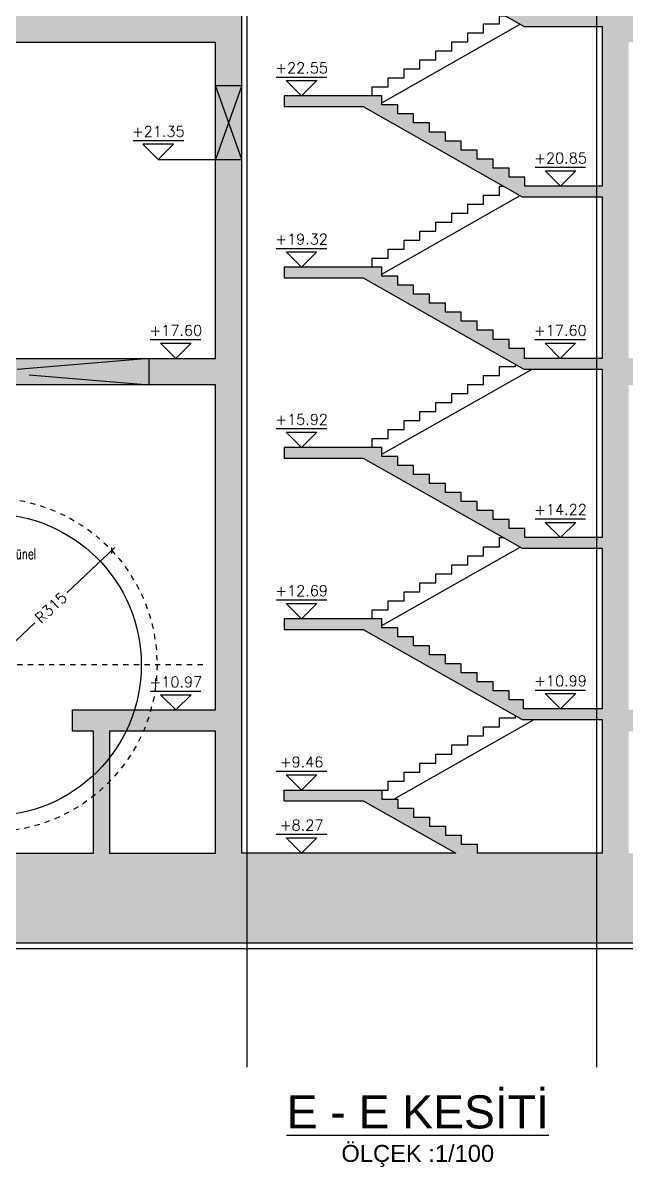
# Model space of a CAD drawing. Header units: millimetres. Extents: x 400382 to 401276, y 4543898 to 4544126.
# Drawn here: x 400996.93 to 401008.32, y 4543968.62 to 4543990.2 of the extents above; entities that cross this region are included whole.
import ezdxf
from ezdxf.enums import TextEntityAlignment as Align

# ---------------------------------------------------------------- set-up
doc = ezdxf.new("R2010")
doc.units = ezdxf.units.MM
for name, pattern in [('AKS', [3, 2.5, -0.25, 0, -0.25]), ('CIZGI', [0.4, 0.25, -0.15]), ('CONTINU', [0]), ('HIDDEN', [0.375, 0.25, -0.125])]:
    doc.linetypes.add(name, pattern=pattern)
for name, color, linetype in [('aks prota', 2, 'AKS'), ('görünüş prota', 4, 'Continuous'), ('kesit prota', 1, 'Continuous'), ('kesit tarama prota', 252, 'Continuous'), ('kot prota', 4, 'Continuous'), ('lkolon prota', 4, 'Continuous'), ('merdiven prota', 2, 'Continuous'), ('not prota', 2, 'Continuous'), ('PRT-CST-rc_level', 6, 'Continuous'), ('PRT-CST-rc_levermark', 4, 'Continuous'), ('st_s_ölçü', 4, 'Continuous'), ('t35 prota', 3, 'Continuous'), ('tplan prota', 7, 'Continuous')]:
    doc.layers.add(name, color=color, linetype=linetype)
doc.styles.add('Arial', font='Arial.ttf')
doc.styles.add('OLCU', font='romanstw.shx')
doc.styles.get("Standard").update_dxf_attribs({"font": 'Arial.ttf'})
doc.styles.add('TEXT250', font='romanstw.shx', dxfattribs={"width": 0.8, "height": 25})
doc.dimstyles.new('1-100', dxfattribs={"dimscale": 0.5, "dimtxt": 2, "dimasz": 7.5, "dimexe": 3, "dimexo": 5, "dimgap": 5, "dimtad": 3, "dimdec": 1, "dimlfac": 2, "dimzin": 9, "dimdsep": 46, "dimtxsty": 'Standard', "dimblk": 'OBLIQUE', "dimcen": 0.09, "dimclrd": 3, "dimclre": 3, "dimclrt": 1, "dimadec": 3, "dimazin": 0, "dimtfac": 1, "dimtdec": 1, "dimtofl": 0, "dimtmove": 0, "dimatfit": 3, "dimfxl": 4, "dimtolj": 1, "dimtzin": 0, "dimarcsym": 0})

# ---------------------------------------------------------------- blocks, each defined once
blk = doc.blocks.new('_Oblique')
at = {"layer": 'st_s_ölçü', "lineweight": -2}
blk.add_line((-0.5, -0.5), (0.5, 0.5), dxfattribs=at)
blk = doc.blocks.new('*D49')
at = {"layer": 'Defpoints', "color": 0, "transparency": 16777216}
for p in [(-455.8, 109.6), (-265.8, -102.9)]:
    blk.add_point(p, dxfattribs=at)
at = {"layer": 'st_s_ölçü', "color": 4, "lineweight": -2, "transparency": 16777216}
for p, q in [((-461.1, 115.6), (-389.9, 36)), ((-260.5, -108.8), (-331.6, -29.2))]:
    blk.add_line(p, q, dxfattribs=at)
at = {"layer": 'st_s_ölçü', "color": 4, "lineweight": -2, "transparency": 16777216, "xscale": 8, "yscale": 8, "zscale": 8, "rotation": 131.8058995973175}
blk.add_blockref('_Oblique', (-455.8, 109.6), dxfattribs=at)
at = {"layer": 'st_s_ölçü', "color": 3, "transparency": 16777216, "insert": (-360.8, 3.4), "char_height": 20, "attachment_point": 5, "rotation": 311.8059, "style": 'OLCU'}
blk.add_mtext('\\A1;R285', dxfattribs=at)
blk = doc.blocks.new('*D50')
at = {"layer": 'Defpoints', "color": 0, "transparency": 16777216}
for p in [(-36.3, 113), (-265.8, -102.9)]:
    blk.add_point(p, dxfattribs=at)
at = {"layer": 'st_s_ölçü', "color": 4, "lineweight": -2, "transparency": 16777216}
for p, q in [((-30.5, 118.4), (-120.6, 33.7)), ((-271.6, -108.3), (-181.5, -23.6))]:
    blk.add_line(p, q, dxfattribs=at)
at = {"layer": 'st_s_ölçü', "color": 4, "lineweight": -2, "transparency": 16777216, "xscale": 8, "yscale": 8, "zscale": 8, "rotation": 43.24583088137385}
blk.add_blockref('_Oblique', (-36.3, 113), dxfattribs=at)
at = {"layer": 'st_s_ölçü', "color": 3, "transparency": 16777216, "insert": (-151.1, 5.1), "char_height": 20, "attachment_point": 5, "rotation": 43.2458, "style": 'OLCU'}
blk.add_mtext('\\A1;R315', dxfattribs=at)
blk = doc.blocks.new('*D51')
at = {"layer": 'Defpoints', "color": 0, "transparency": 16777216}
for p in [(-265.8, -102.9), (-421, -394.1)]:
    blk.add_point(p, dxfattribs=at)
at = {"layer": 'lkolon prota', "color": 4, "lineweight": -2, "transparency": 16777216}
for p, q in [((-262, -95.8), (-322.9, -209.9)), ((-424.8, -401.1), (-364, -287))]:
    blk.add_line(p, q, dxfattribs=at)
at = {"layer": 'lkolon prota', "color": 4, "lineweight": -2, "transparency": 16777216, "xscale": 8, "yscale": 8, "zscale": 8, "rotation": 241.9351701811658}
blk.add_blockref('_Oblique', (-421, -394.1), dxfattribs=at)
at = {"layer": 'lkolon prota', "color": 3, "transparency": 16777216, "insert": (-343.4, -248.5), "char_height": 20, "attachment_point": 5, "rotation": 61.9352, "style": 'OLCU'}
blk.add_mtext('\\A1;R330', dxfattribs=at)
blk = doc.blocks.new('KOTK5')
at = {"layer": 'PRT-CST-rc_levermark'}
blk.add_line((216.7, 160), (-213.3, 160), dxfattribs=at)
blk.add_lwpolyline([(130, 130), (-130, 130), (0, 0)], close=True, dxfattribs=at)
at = {"layer": 'PRT-CST-rc_level', "style": 'OLCU'}
blk.add_attdef('000.00', text='', height=90, dxfattribs=at).set_placement((0, 193.1), align=Align.CENTER)
blk = doc.blocks.new('A$C127942D9')
at = {"layer": 'aks prota', "ltscale": 2}
blk.add_line((-265.793, -631.684), (-265.793, 559.681), dxfattribs=at)
at = {"layer": 'aks prota'}
blk.add_line((135.187, -102.854), (-666.774, -102.854), dxfattribs=at)
at = {"layer": 'görünüş prota', "color": 6, "linetype": 'CIZGI', "ltscale": 2}
blk.add_circle((-265.793, -102.854), 315, dxfattribs=at)
at = {"layer": 'görünüş prota', "color": 6}
blk.add_circle((-265.793, -102.854), 285, dxfattribs=at)
at = {"layer": 'not prota', "style": 'TEXT250', "width": 0.7}
blk.add_text('B Tipi (TBM) Tünel', height=20, dxfattribs=at).set_placement((-265.793, 106.819), align=Align.MIDDLE_CENTER)
at = {"layer": 'lkolon prota'}
dim = blk.add_radius_dim(center=(-265.793, -102.854), mpoint=(-421.048, -394.051), dimstyle='1-100', dxfattribs=at)
dim.commit()
dim.dimension.update_dxf_attribs({"geometry": '*D51', "text_midpoint": (-343.421, -248.453), "dimtype": 132})
at = {"layer": 'st_s_ölçü'}
for mpoint, picture, middle in [((-455.777, 109.587), '*D49', (-360.785, 3.366)), ((-36.341, 112.962), '*D50', (-151.067, 5.054))]:
    dim = blk.add_radius_dim(center=(-265.793, -102.854), mpoint=mpoint, dimstyle='1-100', dxfattribs=at)
    dim.commit()
    dim.dimension.update_dxf_attribs({"geometry": picture, "text_midpoint": middle, "dimtype": 132})

msp = doc.modelspace()

# ---------------------------------------------------------------- hatches: boundary and pattern name
at = {"layer": 'kesit tarama prota'}
h = msp.add_hatch(color=256, dxfattribs=at)
h.dxf.hatch_style = 1
h.paths.add_polyline_path([(401018.41666, 4543997.63181), (401008.42666, 4543997.63181), (401008.42666, 4543998.43181), (401000.56666, 4543998.43181), (401000.56666, 4543997.63181), (400990.51666, 4543997.63181), (400990.51666, 4543972.84181), (401018.41666, 4543972.84181)])
h.paths.add_polyline_path([(401000.56666, 4543974.54181), (400998.56666, 4543974.54181), (400998.56666, 4543976.84181), (401000.56666, 4543976.84181)], flags=16)
h.paths.add_polyline_path([(401001.06666, 4543974.54181), (401001.06666, 4543997.93181), (401007.92669, 4543997.93181), (401007.92669, 4543997.12252), (401007.86666, 4543997.12252), (401007.86666, 4543996.43181), (401007.86666, 4543993.75181), (401006.40666, 4543993.75181), (401006.40666, 4543993.92181), (401006.10666, 4543993.92181), (401006.10666, 4543994.09181), (401005.80666, 4543994.09181), (401005.80666, 4543994.26181), (401005.50666, 4543994.26181), (401005.50666, 4543994.43181), (401005.20666, 4543994.43181), (401005.20666, 4543994.60181), (401004.90666, 4543994.60181), (401004.90666, 4543994.77181), (401004.60666, 4543994.77181), (401004.60666, 4543994.94181), (401004.30666, 4543994.94181), (401004.30666, 4543995.11181), (401004.00666, 4543995.11181), (401004.00666, 4543995.28181), (401003.70666, 4543995.28181), (401003.70666, 4543995.45181), (401001.86666, 4543995.45181), (401001.86666, 4543995.25181), (401003.35393, 4543995.25181), (401006.35393, 4543993.55181), (401007.86666, 4543993.55181), (401007.86666, 4543990.33181), (401006.40666, 4543990.33181), (401006.40666, 4543990.52181), (401006.10666, 4543990.52183), (401006.10666, 4543990.69181), (401005.80666, 4543990.69181), (401005.80666, 4543990.86181), (401005.50666, 4543990.86181), (401005.50666, 4543991.03181), (401005.20666, 4543991.03188), (401005.20666, 4543991.2019), (401004.90666, 4543991.20181), (401004.90666, 4543991.37181), (401004.60666, 4543991.37181), (401004.60666, 4543991.54193), (401004.30666, 4543991.54193), (401004.30666, 4543991.71181), (401004.00666, 4543991.71181), (401004.00666, 4543991.88181), (401003.70666, 4543991.88181), (401003.70666, 4543992.05181), (401001.86666, 4543992.05199), (401001.86666, 4543991.8519), (401003.35491, 4543991.8519), (401006.39035, 4543990.13181), (401007.86666, 4543990.13181), (401007.86666, 4543987.12181), (401006.40666, 4543987.12181), (401006.40666, 4543987.29181), (401006.10666, 4543987.29181), (401006.10666, 4543987.46181), (401005.80666, 4543987.46181), (401005.80666, 4543987.63181), (401005.50666, 4543987.63181), (401005.50666, 4543987.80181), (401005.20666, 4543987.80181), (401005.20666, 4543987.97181), (401004.90666, 4543987.97181), (401004.90666, 4543988.14181), (401004.60666, 4543988.14181), (401004.60666, 4543988.31181), (401004.30666, 4543988.31181), (401004.30666, 4543988.48181), (401004.00666, 4543988.48181), (401004.00666, 4543988.65181), (401003.70666, 4543988.65181), (401003.70666, 4543988.82181), (401001.86666, 4543988.82181), (401001.86666, 4543988.62181), (401003.35393, 4543988.62181), (401006.35393, 4543986.92181), (401007.86666, 4543986.92181), (401007.86666, 4543983.87181), (401006.39666, 4543983.87181), (401006.39666, 4543984.06181), (401006.10666, 4543984.06181), (401006.10666, 4543984.23181), (401005.80666, 4543984.23181), (401005.80666, 4543984.40181), (401005.50666, 4543984.40181), (401005.50666, 4543984.57181), (401005.20666, 4543984.57181), (401005.20666, 4543984.74181), (401004.90666, 4543984.74181), (401004.90666, 4543984.91181), (401004.60666, 4543984.91181), (401004.60666, 4543985.08181), (401004.30666, 4543985.08181), (401004.30666, 4543985.25181), (401004.00666, 4543985.25181), (401004.00666, 4543985.42181), (401003.70666, 4543985.42181), (401003.70666, 4543985.59181), (401001.86666, 4543985.59181), (401001.86666, 4543985.39181), (401003.35393, 4543985.39181), (401006.38922, 4543983.67181), (401007.86666, 4543983.67181), (401007.86666, 4543980.49181), (401006.40666, 4543980.49181), (401006.40666, 4543980.66181), (401006.10666, 4543980.66181), (401006.10666, 4543980.83181), (401005.80666, 4543980.83181), (401005.80666, 4543981.00181), (401005.50666, 4543981.00181), (401005.50666, 4543981.17181), (401005.20666, 4543981.17181), (401005.20666, 4543981.34181), (401004.90666, 4543981.34181), (401004.90666, 4543981.51181), (401004.60666, 4543981.51181), (401004.60666, 4543981.68181), (401004.30666, 4543981.68181), (401004.30666, 4543981.85181), (401004.00666, 4543981.85181), (401004.00666, 4543982.02181), (401003.70666, 4543982.02181), (401003.70666, 4543982.19181), (401001.86666, 4543982.19181), (401001.86666, 4543981.99181), (401003.35393, 4543981.99181), (401006.35393, 4543980.29181), (401007.86666, 4543980.29181), (401007.86666, 4543977.26181), (401006.38166, 4543977.26181), (401006.38166, 4543977.43181), (401006.10666, 4543977.43181), (401006.10666, 4543977.60181), (401005.80666, 4543977.60181), (401005.80666, 4543977.77181), (401005.50666, 4543977.77181), (401005.50666, 4543977.94181), (401005.20666, 4543977.94181), (401005.20666, 4543978.11181), (401004.90666, 4543978.11181), (401004.90666, 4543978.28181), (401004.60666, 4543978.28181), (401004.60666, 4543978.45181), (401004.30666, 4543978.45181), (401004.30666, 4543978.62181), (401004.00666, 4543978.62181), (401004.00666, 4543978.79181), (401003.70666, 4543978.79181), (401003.70666, 4543978.96181), (401001.86666, 4543978.96181), (401001.86666, 4543978.76181), (401003.35393, 4543978.76181), (401006.35393, 4543977.06181), (401007.86666, 4543977.06181), (401007.86666, 4543974.54181), (401005.50666, 4543974.54181), (401005.50666, 4543974.71181), (401005.20666, 4543974.71181), (401005.20666, 4543974.88181), (401004.90666, 4543974.88181), (401004.90666, 4543975.05181), (401004.60666, 4543975.05181), (401004.60666, 4543975.22181), (401004.30666, 4543975.22181), (401004.30666, 4543975.39181), (401004.00666, 4543975.39181), (401004.00666, 4543975.56181), (401003.70666, 4543975.56181), (401003.70666, 4543975.73181), (401001.86666, 4543975.73181), (401001.86666, 4543975.53181), (401003.35393, 4543975.53181), (401005.10099, 4543974.54181)], flags=16)
h.paths.add_polyline_path([(400998.26666, 4543974.54181), (400992.01666, 4543974.54181), (400992.01666, 4543983.37181), (401000.56666, 4543983.37181), (401000.56666, 4543977.24181), (400997.86666, 4543977.24181), (400997.86666, 4543976.84181), (400998.26666, 4543976.84181)], flags=16)
h.paths.add_polyline_path([(401008.36666, 4543974.54181), (401008.36666, 4543976.84181), (401010.36666, 4543976.84181), (401010.36666, 4543974.54181)], flags=16)
h.paths.add_polyline_path([(401008.36666, 4543977.24181), (401008.36666, 4543983.37181), (401016.91666, 4543983.37181), (401016.91666, 4543974.54181), (401010.66666, 4543974.54181), (401010.66666, 4543976.84181), (401011.06666, 4543976.84181), (401011.06666, 4543977.24181)], flags=16)
h.paths.add_polyline_path([(401000.56666, 4543983.87181), (400992.01666, 4543983.87181), (400992.01666, 4543989.83181), (401000.56666, 4543989.83181)], flags=16)
h.paths.add_polyline_path([(401008.36666, 4543983.87181), (401008.36666, 4543989.83181), (401016.91666, 4543989.83181), (401016.91666, 4543983.87181)], flags=16)
h.paths.add_polyline_path([(401000.56666, 4543990.33181), (400992.01666, 4543990.33181), (400992.01666, 4543996.43181), (401000.56666, 4543996.43181)], flags=16)
h.paths.add_polyline_path([(401008.36666, 4543990.33181), (401008.36666, 4543996.43181), (401016.91666, 4543996.43181), (401016.91666, 4543990.33181)], flags=16)

# ---------------------------------------------------------------- linework, layer by layer
at = {"layer": 'aks prota', "ltscale": 10}
for p, q in [((401001.16666, 4543970.50299), (401001.16666, 4544003.73349)), ((401007.76666, 4543970.50299), (401007.76666, 4544003.73349))]:
    msp.add_line(p, q, dxfattribs=at)
at = {"layer": 'görünüş prota', "color": 4}
for points in [[(401003.52666, 4543988.82181), (401003.52666, 4543988.99181), (401003.82669, 4543988.99181), (401003.82669, 4543989.16181), (401004.12669, 4543989.16181), (401004.12669, 4543989.33181), (401004.42666, 4543989.33181), (401004.42669, 4543989.50181), (401004.72669, 4543989.50181), (401004.72669, 4543989.67181), (401005.02666, 4543989.67181), (401005.02669, 4543989.84181), (401005.32669, 4543989.84181), (401005.32669, 4543990.01181), (401005.62666, 4543990.01181), (401005.62666, 4543990.18181), (401005.92666, 4543990.18181), (401005.92666, 4543990.33181), (401006.03741, 4543990.33181)], [(401003.70666, 4543988.69391), (401006.31724, 4543990.17324)], [(401003.52669, 4543985.59181), (401003.52669, 4543985.76181), (401003.82669, 4543985.76181), (401003.82669, 4543985.93181), (401004.12669, 4543985.93181), (401004.12666, 4543986.10181), (401004.42669, 4543986.10181), (401004.42669, 4543986.27181), (401004.72669, 4543986.27181), (401004.72669, 4543986.44181), (401005.02669, 4543986.44181), (401005.02669, 4543986.61181), (401005.32669, 4543986.61181), (401005.32669, 4543986.78181), (401005.62666, 4543986.78181), (401005.62666, 4543986.95181), (401005.92666, 4543986.95181), (401005.92669, 4543987.12181), (401006.00099, 4543987.12181)], [(401003.70666, 4543985.46391), (401006.31667, 4543986.94292)], [(401003.52666, 4543982.19181), (401003.52666, 4543982.36181), (401003.82669, 4543982.36181), (401003.82669, 4543982.53181), (401004.12669, 4543982.53181), (401004.12669, 4543982.70181), (401004.42669, 4543982.70181), (401004.42669, 4543982.87181), (401004.72669, 4543982.87181), (401004.72666, 4543983.04181), (401005.02669, 4543983.04181), (401005.02669, 4543983.21181), (401005.32666, 4543983.21181), (401005.32669, 4543983.38181), (401005.62669, 4543983.38181), (401005.62669, 4543983.55181), (401005.92669, 4543983.55181), (401005.92669, 4543983.72181), (401006.22666, 4543983.72181), (401006.22666, 4543983.76393)], [(401003.70666, 4543982.06391), (401006.54413, 4543983.67181)], [(401003.52666, 4543978.96181), (401003.52666, 4543979.13181), (401003.82666, 4543979.13181), (401003.82666, 4543979.30181), (401004.12666, 4543979.30181), (401004.12666, 4543979.47181), (401004.42666, 4543979.47181), (401004.42666, 4543979.64181), (401004.72666, 4543979.64181), (401004.72666, 4543979.81181), (401005.02666, 4543979.81181), (401005.02666, 4543979.98181), (401005.32666, 4543979.98181), (401005.32666, 4543980.15181), (401005.62666, 4543980.15181), (401005.62666, 4543980.32181), (401005.92666, 4543980.32181), (401005.92666, 4543980.49181), (401006.00099, 4543980.49181)], [(401003.70666, 4543978.83391), (401006.31667, 4543980.31292)], [(401003.70666, 4543975.73181), (401003.82669, 4543975.73181), (401003.82669, 4543975.90181), (401004.12669, 4543975.90181), (401004.12669, 4543976.07181), (401004.42666, 4543976.07181), (401004.42669, 4543976.24181), (401004.72666, 4543976.24181), (401004.72669, 4543976.41181), (401005.02666, 4543976.41181), (401005.02669, 4543976.58181), (401005.32669, 4543976.58181), (401005.32666, 4543976.75181), (401005.62669, 4543976.75181), (401005.62669, 4543976.92181), (401005.92666, 4543976.92181), (401005.92669, 4543977.09181), (401006.22666, 4543977.09181), (401006.22666, 4543977.13393)], [(401003.93236, 4543975.56181), (401006.57942, 4543977.06181)]]:
    msp.add_lwpolyline(points, dxfattribs=at)
at = {"layer": 'görünüş prota'}
msp.add_lwpolyline([(400990.51666, 4543972.84181), (400990.41666, 4543972.84181), (400990.41666, 4543972.74181), (401018.51666, 4543972.74181), (401018.51666, 4543972.84181), (401018.41666, 4543972.84181)], dxfattribs=at)
at = {"layer": 'kesit prota', "color": 1}
for points in [[(401008.42666, 4543997.63181), (401018.41666, 4543997.63181), (401018.41666, 4543972.84181), (400990.51666, 4543972.84181), (400990.51666, 4543997.63181), (401000.56666, 4543997.63181), (401000.56666, 4543998.43181), (401008.42666, 4543998.43181)], [(400992.01666, 4543989.83181), (400992.01666, 4543983.87181), (401000.56666, 4543983.87181), (401000.56666, 4543989.83181)], [(400992.01666, 4543983.37181), (400992.01666, 4543974.54181), (400998.26666, 4543974.54181), (400998.26666, 4543976.84181), (400997.86666, 4543976.84181), (400997.86666, 4543977.24181), (401000.56666, 4543977.24181), (401000.56666, 4543983.37181)], [(400998.56666, 4543976.84181), (400998.56666, 4543974.54181), (401000.56666, 4543974.54181), (401000.56666, 4543976.84181)]]:
    msp.add_lwpolyline(points, close=True, dxfattribs=at)
at = {"layer": 'kesit prota'}
for points in [[(401001.86666, 4543975.53181), (401003.35393, 4543975.53181), (401005.10099, 4543974.54181), (401001.06666, 4543974.54181), (401001.06666, 4543997.93181)], [(401003.35491, 4543991.8519), (401006.39035, 4543990.13181), (401007.86666, 4543990.13181), (401007.86666, 4543987.12181), (401006.40666, 4543987.12181), (401006.40666, 4543987.29181), (401006.10666, 4543987.29181), (401006.10666, 4543987.46181), (401005.80666, 4543987.46181), (401005.80666, 4543987.63181), (401005.50666, 4543987.63181), (401005.50666, 4543987.80181), (401005.20666, 4543987.80181), (401005.20666, 4543987.97181), (401004.90666, 4543987.97181), (401004.90666, 4543988.14181), (401004.60666, 4543988.14181), (401004.60666, 4543988.31181), (401004.30666, 4543988.31181), (401004.30666, 4543988.48181), (401004.00666, 4543988.48181), (401004.00666, 4543988.65181), (401003.70666, 4543988.65181), (401003.70666, 4543988.82181), (401001.86666, 4543988.82181), (401001.86666, 4543988.62181), (401003.35393, 4543988.62181), (401006.35393, 4543986.92181), (401007.86666, 4543986.92181), (401007.86666, 4543983.87181), (401006.39666, 4543983.87181), (401006.39666, 4543984.06181), (401006.10666, 4543984.06181), (401006.10666, 4543984.23181), (401005.80666, 4543984.23181), (401005.80666, 4543984.40181), (401005.50666, 4543984.40181), (401005.50666, 4543984.57181), (401005.20666, 4543984.57181), (401005.20666, 4543984.74181), (401004.90666, 4543984.74181), (401004.90666, 4543984.91181), (401004.60666, 4543984.91181), (401004.60666, 4543985.08181), (401004.30666, 4543985.08181), (401004.30666, 4543985.25181), (401004.00666, 4543985.25181), (401004.00666, 4543985.42181), (401003.70666, 4543985.42181), (401003.70666, 4543985.59181), (401001.86666, 4543985.59181), (401001.86666, 4543985.39181), (401003.35393, 4543985.39181), (401006.38922, 4543983.67181), (401007.86666, 4543983.67181), (401007.86666, 4543980.49181), (401006.40666, 4543980.49181), (401006.40666, 4543980.66181), (401006.10666, 4543980.66181), (401006.10666, 4543980.83181), (401005.80666, 4543980.83181), (401005.80666, 4543981.00181), (401005.50666, 4543981.00181), (401005.50666, 4543981.17181), (401005.20666, 4543981.17181), (401005.20666, 4543981.34181), (401004.90666, 4543981.34181), (401004.90666, 4543981.51181), (401004.60666, 4543981.51181), (401004.60666, 4543981.68181), (401004.30666, 4543981.68181), (401004.30666, 4543981.85181), (401004.00666, 4543981.85181), (401004.00666, 4543982.02181), (401003.70666, 4543982.02181), (401003.70666, 4543982.19181), (401001.86666, 4543982.19181), (401001.86666, 4543981.99181), (401003.35393, 4543981.99181), (401006.35393, 4543980.29181), (401007.86666, 4543980.29181), (401007.86666, 4543977.26181), (401006.38166, 4543977.26181), (401006.38166, 4543977.43181), (401006.10666, 4543977.43181), (401006.10666, 4543977.60181), (401005.80666, 4543977.60181), (401005.80666, 4543977.77181), (401005.50666, 4543977.77181), (401005.50666, 4543977.94181), (401005.20666, 4543977.94181), (401005.20666, 4543978.11181), (401004.90666, 4543978.11181), (401004.90666, 4543978.28181), (401004.60666, 4543978.28181), (401004.60666, 4543978.45181), (401004.30666, 4543978.45181), (401004.30666, 4543978.62181), (401004.00666, 4543978.62181), (401004.00666, 4543978.79181), (401003.70666, 4543978.79181), (401003.70666, 4543978.96181), (401001.86666, 4543978.96181), (401001.86666, 4543978.76181), (401003.35393, 4543978.76181), (401006.35393, 4543977.06181), (401007.86666, 4543977.06181), (401007.86666, 4543974.54181), (401005.50666, 4543974.54181)], [(401001.86666, 4543975.73181), (401003.70666, 4543975.73181), (401003.70666, 4543975.56181), (401004.00666, 4543975.56181), (401004.00666, 4543975.39181), (401004.30666, 4543975.39181), (401004.30666, 4543975.22181), (401004.60666, 4543975.22181), (401004.60666, 4543975.05181), (401004.90666, 4543975.05181), (401004.90666, 4543974.88181), (401005.20666, 4543974.88181), (401005.20666, 4543974.71181), (401005.50666, 4543974.71181), (401005.50666, 4543974.54181)], [(401001.86666, 4543975.53181), (401001.86666, 4543975.73181)]]:
    msp.add_lwpolyline(points, dxfattribs=at)
at = {"layer": 'kot prota', "linetype": 'CONTINU', "ltscale": 0.1}
msp.add_lwpolyline([(400999.48715, 4543987.62181), (401000.56666, 4543987.62181)], dxfattribs=at)
at = {"layer": 'merdiven prota', "linetype": 'HIDDEN', "ltscale": 10}
for points in [[(401000.56666, 4543989.02181), (401001.06666, 4543989.02181), (401000.56666, 4543987.62181), (401001.06666, 4543987.62181), (401000.56666, 4543989.02181)], [(400993.31666, 4543983.37181), (400993.31666, 4543983.87181), (400999.31666, 4543983.37181), (400999.31666, 4543983.87181), (400993.31666, 4543983.37181)]]:
    msp.add_lwpolyline(points, dxfattribs=at)

# ---------------------------------------------------------------- block references
at = {"layer": 'aks prota', "ltscale": 10, "xscale": 0.01, "yscale": 0.01, "zscale": 0.01}
msp.add_blockref('A$C127942D9', (400998.97459, 4543979.12036), dxfattribs=at)
at = {"layer": 'kot prota', "linetype": 'CONTINU', "ltscale": 0.1}
ref = msp.add_blockref('KOTK5', (401002.19231, 4543988.82181), dxfattribs=dict(at, xscale=-0.002222222222222222, yscale=0.002222222222222222, zscale=0.002222222222222222, rotation=359.9999999999036))
ref.add_attrib('000.00', '+22.55', dxfattribs={"layer": 'PRT-CST-rc_level', "height": 0.2, "style": 'OLCU'}).set_placement((401002.19231, 4543989.25101), align=Align.CENTER)
at = {"layer": 'kot prota', "linetype": 'CONTINU', "ltscale": 0.1, "xscale": 0.002222222222222222, "yscale": 0.002222222222222222, "zscale": 0.002222222222222222}
msp.add_blockref('KOTK5', (400999.48715, 4543987.62181), dxfattribs=at).add_auto_attribs({'000.00': '+21.35'})
at = {"layer": 'kot prota', "linetype": 'CONTINU', "ltscale": 0.1}
ref = msp.add_blockref('KOTK5', (401007.07862, 4543987.12181), dxfattribs=dict(at, xscale=-0.002222222222222222, yscale=0.002222222222222222, zscale=0.002222222222222222, rotation=359.9999999999036))
ref.add_attrib('000.00', '+20.85', dxfattribs={"layer": 'PRT-CST-rc_level', "height": 0.2, "style": 'OLCU'}).set_placement((401007.07862, 4543987.55101), align=Align.CENTER)
ref = msp.add_blockref('KOTK5', (401002.19231, 4543985.59181), dxfattribs=dict(at, xscale=-0.002222222222222222, yscale=0.002222222222222222, zscale=0.002222222222222222, rotation=359.9999999999036))
ref.add_attrib('000.00', '+19.32', dxfattribs={"layer": 'PRT-CST-rc_level', "height": 0.2, "style": 'OLCU'}).set_placement((401002.19231, 4543986.02101), align=Align.CENTER)
ref = msp.add_blockref('KOTK5', (400999.81844, 4543983.87181), dxfattribs=dict(at, xscale=-0.002222222222222222, yscale=0.002222222222222222, zscale=0.002222222222222222, rotation=359.9999999999036))
ref.add_attrib('000.00', '+17.60', dxfattribs={"layer": 'PRT-CST-rc_level', "height": 0.2, "style": 'OLCU'}).set_placement((400999.81844, 4543984.30101), align=Align.CENTER)
ref = msp.add_blockref('KOTK5', (401007.07489, 4543983.87181), dxfattribs=dict(at, xscale=-0.002222222222222222, yscale=0.002222222222222222, zscale=0.002222222222222222, rotation=359.9999999999036))
ref.add_attrib('000.00', '+17.60', dxfattribs={"layer": 'PRT-CST-rc_level', "height": 0.2, "style": 'OLCU'}).set_placement((401007.07489, 4543984.30101), align=Align.CENTER)
ref = msp.add_blockref('KOTK5', (401002.19231, 4543982.19181), dxfattribs=dict(at, xscale=-0.002222222222222222, yscale=0.002222222222222222, zscale=0.002222222222222222, rotation=359.9999999999036))
ref.add_attrib('000.00', '+15.92', dxfattribs={"layer": 'PRT-CST-rc_level', "height": 0.2, "style": 'OLCU'}).set_placement((401002.19231, 4543982.62101), align=Align.CENTER)
ref = msp.add_blockref('KOTK5', (401007.07862, 4543980.49181), dxfattribs=dict(at, xscale=-0.002222222222222222, yscale=0.002222222222222222, zscale=0.002222222222222222, rotation=359.9999999999036))
ref.add_attrib('000.00', '+14.22', dxfattribs={"layer": 'PRT-CST-rc_level', "height": 0.2, "style": 'OLCU'}).set_placement((401007.07862, 4543980.92101), align=Align.CENTER)
ref = msp.add_blockref('KOTK5', (401002.19231, 4543978.96181), dxfattribs=dict(at, xscale=-0.002222222222222222, yscale=0.002222222222222222, zscale=0.002222222222222222, rotation=359.9999999999036))
ref.add_attrib('000.00', '+12.69', dxfattribs={"layer": 'PRT-CST-rc_level', "height": 0.2, "style": 'OLCU'}).set_placement((401002.19231, 4543979.39101), align=Align.CENTER)
ref = msp.add_blockref('KOTK5', (400999.81844, 4543977.24181), dxfattribs=dict(at, xscale=-0.002222222222222222, yscale=0.002222222222222222, zscale=0.002222222222222222, rotation=359.9999999999036))
ref.add_attrib('000.00', '+10.97', dxfattribs={"layer": 'PRT-CST-rc_level', "height": 0.2, "style": 'OLCU'}).set_placement((400999.81844, 4543977.67101), align=Align.CENTER)
ref = msp.add_blockref('KOTK5', (401007.07862, 4543977.26181), dxfattribs=dict(at, xscale=-0.002222222222222222, yscale=0.002222222222222222, zscale=0.002222222222222222, rotation=359.9999999999036))
ref.add_attrib('000.00', '+10.99', dxfattribs={"layer": 'PRT-CST-rc_level', "height": 0.2, "style": 'OLCU'}).set_placement((401007.07862, 4543977.69101), align=Align.CENTER)
ref = msp.add_blockref('KOTK5', (401002.19231, 4543975.73181), dxfattribs=dict(at, xscale=-0.002222222222222222, yscale=0.002222222222222222, zscale=0.002222222222222222, rotation=359.9999999999036))
ref.add_attrib('000.00', '+9.46', dxfattribs={"layer": 'PRT-CST-rc_level', "height": 0.2, "style": 'OLCU'}).set_placement((401002.19231, 4543976.16101), align=Align.CENTER)
ref = msp.add_blockref('KOTK5', (401002.19231, 4543974.54181), dxfattribs=dict(at, xscale=-0.002222222222222222, yscale=0.002222222222222222, zscale=0.002222222222222222, rotation=359.9999999999036))
ref.add_attrib('000.00', '+8.27', dxfattribs={"layer": 'PRT-CST-rc_level', "height": 0.2, "style": 'OLCU'}).set_placement((401002.19231, 4543974.97101), align=Align.CENTER)

# ---------------------------------------------------------------- texts
at = {"layer": 't35 prota', "style": 'Arial'}
msp.add_text('ÖLÇEK :1/100', height=0.32, dxfattribs=at).set_placement((401004.38471, 4543968.86509), align=Align.MIDDLE)
at = {"layer": 'tplan prota', "style": 'Arial'}
msp.add_text('%%UE - E KESİTİ', height=0.625, dxfattribs=at).set_placement((401004.38471, 4543969.74009), align=Align.MIDDLE)

doc.saveas('drawing.dxf')
